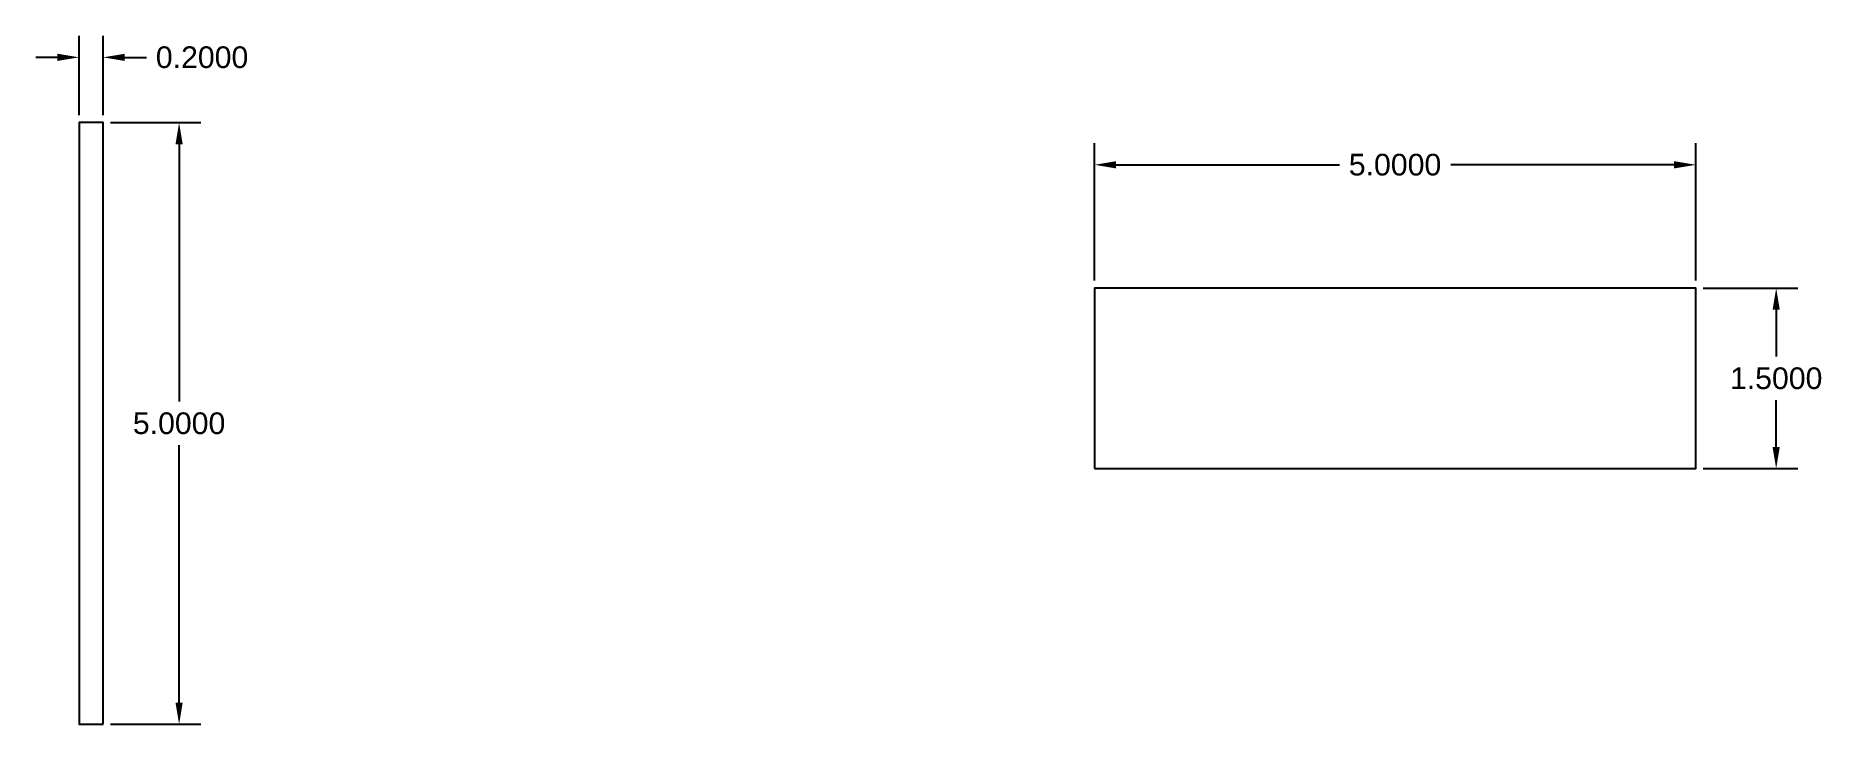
# Model space of a CAD drawing. Header units: inches. Extents: x 17.8 to 32.6, y 11.1 to 16.8.
import ezdxf

# ---------------------------------------------------------------- set-up
doc = ezdxf.new("R2010")
doc.units = ezdxf.units.IN
doc.header["$MEASUREMENT"] = 0
for name, color, linetype in [('dimensiuni', 50, 'Continuous'), ('plan lateral', 110, 'Continuous'), ('plan sus', 40, 'Continuous')]:
    doc.layers.add(name, color=color, linetype=linetype)
doc.styles.get("Standard").update_dxf_attribs({"font": 'arial.ttf'})
doc.dimstyles.get("Standard").update_dxf_attribs({"dimtxt": 0.18, "dimasz": 0.18, "dimexe": 0.18, "dimexo": 0.0625, "dimgap": 0.09, "dimtad": 0, "dimtih": 1, "dimtoh": 1, "dimdec": 4, "dimzin": 0, "dimdsep": 46, "dimtxsty": 'Standard', "dimcen": 0.09, "dimadec": 0, "dimazin": 0, "dimtfac": 1, "dimtdec": 4, "dimtofl": 0, "dimtmove": 0, "dimatfit": 3, "dimfxl": 1, "dimtolj": 1, "dimtzin": 0, "dimarcsym": 0})

# ---------------------------------------------------------------- blocks, each defined once
blk = doc.blocks.new('*D2')
at = {"layer": 'Defpoints', "color": 0, "transparency": 16777216}
for p in [(18.339, 16.642), (18.139, 16.1), (18.339, 16.1)]:
    blk.add_point(p, dxfattribs=at)
at = {"layer": 'dimensiuni', "color": 0, "lineweight": -2, "transparency": 16777216}
for p, q in [((18.139, 16.162), (18.139, 16.822)), ((18.339, 16.162), (18.339, 16.822)), ((17.959, 16.642), (17.779, 16.642)), ((18.519, 16.642), (18.699, 16.642))]:
    blk.add_line(p, q, dxfattribs=at)
at = {"layer": 'dimensiuni', "color": 0, "transparency": 16777216}
for points in [[(17.959, 16.672), (17.959, 16.612), (18.139, 16.642)], [(18.519, 16.672), (18.519, 16.612), (18.339, 16.642)]]:
    blk.add_solid(points, dxfattribs=at)
at = {"layer": 'dimensiuni', "color": 0, "transparency": 16777216, "insert": (19.162, 16.642), "char_height": 0.18, "attachment_point": 5}
blk.add_mtext('\\A1;0.2000', dxfattribs=at)
blk = doc.blocks.new('*D3')
at = {"layer": 'Defpoints', "color": 0, "transparency": 16777216}
for p in [(18.339, 16.1), (18.971, 16.1), (18.339, 11.1)]:
    blk.add_point(p, dxfattribs=at)
at = {"layer": 'dimensiuni', "color": 0, "lineweight": -2, "transparency": 16777216}
for p, q in [((18.401, 16.1), (19.151, 16.1)), ((18.971, 15.92), (18.971, 13.781)), ((18.971, 11.28), (18.971, 13.418)), ((18.401, 11.1), (19.151, 11.1))]:
    blk.add_line(p, q, dxfattribs=at)
at = {"layer": 'dimensiuni', "color": 0, "transparency": 16777216}
for points in [[(18.941, 15.92), (19.001, 15.92), (18.971, 16.1)], [(18.941, 11.28), (19.001, 11.28), (18.971, 11.1)]]:
    blk.add_solid(points, dxfattribs=at)
at = {"layer": 'dimensiuni', "color": 0, "transparency": 16777216, "insert": (18.971, 13.6), "char_height": 0.18, "attachment_point": 5}
blk.add_mtext('\\A1;5.0000', dxfattribs=at)
blk = doc.blocks.new('*D4')
at = {"layer": 'Defpoints', "color": 0, "transparency": 16777216}
for p in [(31.581, 14.724), (31.581, 13.224), (32.25, 13.224)]:
    blk.add_point(p, dxfattribs=at)
at = {"layer": 'dimensiuni', "color": 0, "lineweight": -2, "transparency": 16777216}
for p, q in [((31.644, 14.724), (32.43, 14.724)), ((32.25, 14.544), (32.25, 14.156)), ((32.25, 13.404), (32.25, 13.792)), ((31.644, 13.224), (32.43, 13.224))]:
    blk.add_line(p, q, dxfattribs=at)
at = {"layer": 'dimensiuni', "color": 0, "transparency": 16777216}
for points in [[(32.22, 14.544), (32.28, 14.544), (32.25, 14.724)], [(32.22, 13.404), (32.28, 13.404), (32.25, 13.224)]]:
    blk.add_solid(points, dxfattribs=at)
at = {"layer": 'dimensiuni', "color": 0, "transparency": 16777216, "insert": (32.25, 13.974), "char_height": 0.18, "attachment_point": 5}
blk.add_mtext('\\A1;1.5000', dxfattribs=at)
blk = doc.blocks.new('*D5')
at = {"layer": 'Defpoints', "color": 0, "transparency": 16777216}
for p in [(26.581, 15.749), (26.581, 14.724), (31.581, 14.724)]:
    blk.add_point(p, dxfattribs=at)
at = {"layer": 'dimensiuni', "color": 0, "lineweight": -2, "transparency": 16777216}
for p, q in [((26.581, 14.787), (26.581, 15.929)), ((31.581, 14.787), (31.581, 15.929)), ((26.761, 15.749), (28.618, 15.749)), ((31.401, 15.749), (29.544, 15.749))]:
    blk.add_line(p, q, dxfattribs=at)
at = {"layer": 'dimensiuni', "color": 0, "transparency": 16777216}
for points in [[(26.761, 15.779), (26.761, 15.719), (26.581, 15.749)], [(31.401, 15.779), (31.401, 15.719), (31.581, 15.749)]]:
    blk.add_solid(points, dxfattribs=at)
at = {"layer": 'dimensiuni', "color": 0, "transparency": 16777216, "insert": (29.081, 15.749), "char_height": 0.18, "attachment_point": 5}
blk.add_mtext('\\A1;5.0000', dxfattribs=at)

msp = doc.modelspace()

# ---------------------------------------------------------------- linework, layer by layer
at = {"layer": 'plan lateral'}
msp.add_lwpolyline([(26.58101, 13.22402), (31.58101, 13.22402), (31.58101, 14.72402), (26.58101, 14.72402)], close=True, dxfattribs=at)
at = {"layer": 'plan sus'}
msp.add_lwpolyline([(18.33874, 11.09952), (18.33874, 16.09952), (18.13874, 16.09952), (18.13874, 11.09952)], close=True, dxfattribs=at)

# ---------------------------------------------------------------- dimensions: what is measured, and where the dimension line sits
at = {"layer": 'dimensiuni'}
for base, p1, p2, picture, middle in [((18.33874, 16.6417), (18.13874, 16.09952), (18.33874, 16.09952), '*D2', (19.16207, 16.6417)), ((26.58101, 15.74879), (31.58101, 14.72402), (26.58101, 14.72402), '*D5', (29.08101, 15.74879))]:
    dim = msp.add_linear_dim(base=base, p1=p1, p2=p2, dimstyle='Standard', dxfattribs=at)
    dim.commit()
    dim.dimension.update_dxf_attribs({"geometry": picture, "text_midpoint": middle})
for base, p1, p2, picture, middle in [((18.97065, 16.09952), (18.33874, 11.09952), (18.33874, 16.09952), '*D3', (18.97065, 13.59952)), ((32.25027, 13.22402), (31.58101, 14.72402), (31.58101, 13.22402), '*D4', (32.25027, 13.97402))]:
    dim = msp.add_linear_dim(base=base, p1=p1, p2=p2, angle=90, dimstyle='Standard', dxfattribs=at)
    dim.commit()
    dim.dimension.update_dxf_attribs({"geometry": picture, "text_midpoint": middle})

doc.saveas('drawing.dxf')
